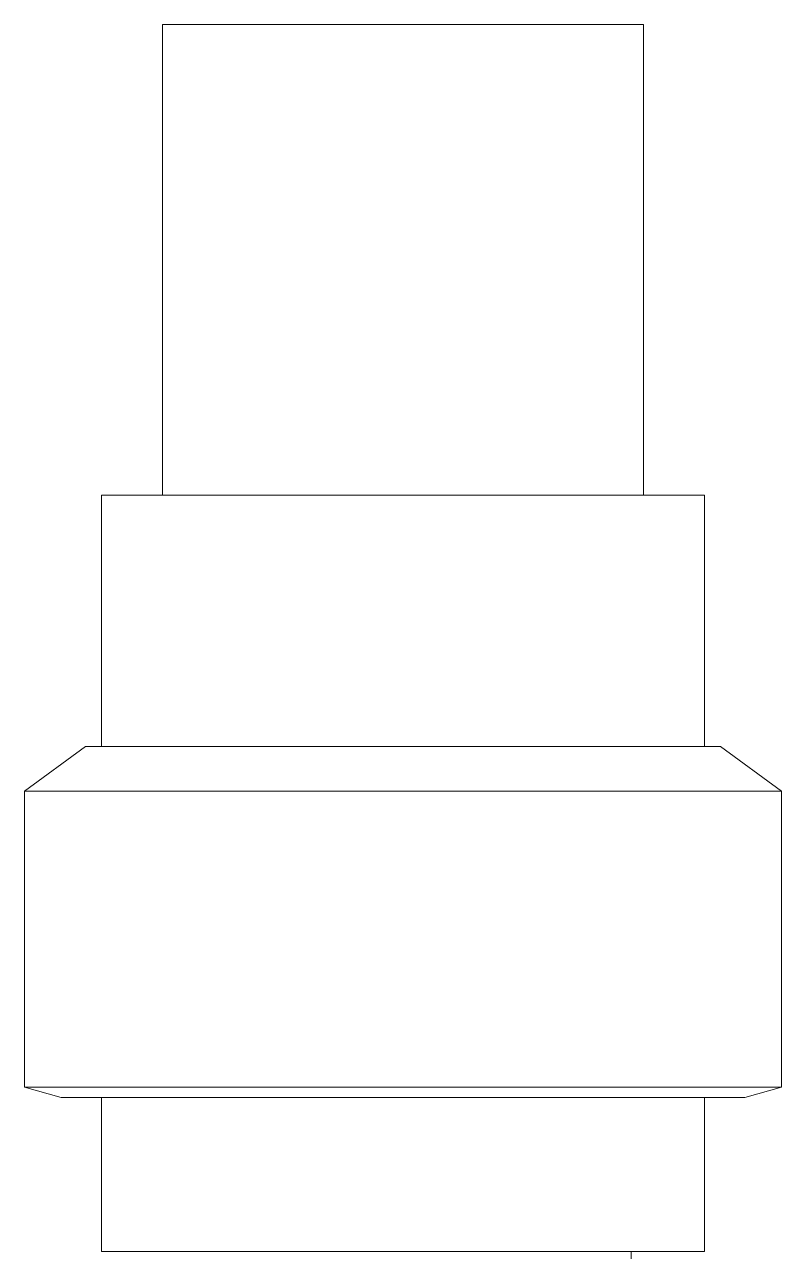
# Model space of a CAD drawing. Header units: inches. Extents: x 13 to 12015, y 11 to 4983.
# Drawn here: x 3726 to 3790.2, y 3945.2 to 4049.3 of the extents above; entities that cross this region are included whole.
import ezdxf

# ---------------------------------------------------------------- set-up
doc = ezdxf.new("R2010")
doc.units = ezdxf.units.IN
doc.header["$MEASUREMENT"] = 0
doc.layers.add('PDF _Геометрия', color=7, linetype='Continuous')

msp = doc.modelspace()

# ---------------------------------------------------------------- linework, layer by layer
at = {"layer": 'PDF _Геометрия', "lineweight": 9}
for points in [[(3778.45989, 4009.37006), (3778.45989, 4049.30965), (3777.94343, 4049.30965), (3776.5662, 4049.30965), (3774.50036, 4049.30965), (3771.57376, 4049.30965), (3768.30284, 4049.30965), (3764.34331, 4049.30965), (3760.21163, 4049.30965), (3755.9078, 4049.30965), (3751.77611, 4049.30965), (3747.81659, 4049.30965), (3744.37352, 4049.30965), (3741.61906, 4049.30965), (3739.55322, 4049.30965), (3738.176, 4049.30965), (3737.65954, 4049.30965)], [(3737.65962, 4049.30961), (3737.65962, 4009.37002), (3738.34823, 4009.37002), (3740.41407, 4009.37002), (3743.68499, 4009.37002), (3747.81667, 4009.37002), (3752.80912, 4009.37002), (3757.97372, 4009.37002), (3763.31048, 4009.37002), (3768.30293, 4009.37002), (3772.43461, 4009.37002), (3775.70552, 4009.37002), (3777.77136, 4009.37002), (3778.45998, 4009.37002)], [(3732.49505, 3988.02299), (3732.49505, 4009.37002)], [(3737.65968, 4009.37002), (3735.93814, 4009.37002), (3733.35584, 4009.37002), (3732.49507, 4009.37002), (3733.35584, 4009.37002), (3735.93814, 4009.37002), (3739.89767, 4009.37002), (3745.23443, 4009.37002), (3751.43195, 4009.37002), (3757.97378, 4009.37002), (3764.68776, 4009.37002), (3770.88528, 4009.37002), (3776.22204, 4009.37002), (3780.18157, 4009.37002), (3782.76387, 4009.37002), (3783.62463, 4009.37002), (3783.62463, 3988.023)], [(3778.45989, 4009.37002), (3780.18143, 4009.37002), (3782.76373, 4009.37002), (3783.62449, 4009.37002)], [(3725.95314, 3984.23568), (3731.11774, 3988.02306)], [(3731.11771, 3988.02299), (3731.46201, 3988.02299), (3732.49493, 3988.02299)], [(3778.63221, 3988.02299), (3775.3613, 3988.02299), (3771.57392, 3988.02299), (3767.27009, 3988.02299), (3762.7941, 3988.02299), (3757.97381, 3988.02299), (3753.32566, 3988.02299), (3748.84967, 3988.02299), (3744.54584, 3988.02299), (3740.75846, 3988.02299), (3737.48755, 3988.02299), (3734.7331, 3988.02299), (3732.66725, 3988.02299), (3731.46218, 3988.02299), (3731.11788, 3988.02299)], [(3734.56081, 3988.02299), (3733.35574, 3988.02299)], [(3783.62463, 3988.02299), (3784.65756, 3988.02299), (3785.00186, 3988.02299), (3784.65756, 3988.02299), (3783.28033, 3988.02299), (3781.38664, 3988.02299), (3778.63219, 3988.02299)], [(3785.00181, 3988.02299), (3790.16641, 3984.23562)], [(3725.95314, 3959.10126), (3725.95314, 3984.23566)], [(3725.95316, 3984.23568), (3726.46961, 3984.23568), (3727.84684, 3984.23568), (3730.25699, 3984.23568), (3733.5279, 3984.23568), (3737.48743, 3984.23568), (3741.96342, 3984.23568), (3747.12802, 3984.23568), (3752.46478, 3984.23568), (3757.97369, 3984.23568), (3763.65475, 3984.23568), (3768.9915, 3984.23568), (3774.15611, 3984.23568), (3778.63209, 3984.23568), (3782.59162, 3984.23568), (3785.86254, 3984.23568), (3788.27269, 3984.23568), (3789.64991, 3984.23568), (3790.16637, 3984.23568), (3790.16637, 3959.10129)], [(3725.95316, 3959.10126), (3726.46961, 3959.10126), (3727.84684, 3959.10126), (3730.25699, 3959.10126), (3733.5279, 3959.10126), (3737.48743, 3959.10126), (3741.96342, 3959.10126), (3747.12802, 3959.10126), (3752.46478, 3959.10126), (3757.97369, 3959.10126), (3763.65475, 3959.10126), (3768.9915, 3959.10126), (3774.15611, 3959.10126), (3778.63209, 3959.10126), (3782.59162, 3959.10126), (3785.86254, 3959.10126), (3788.27269, 3959.10126), (3789.64991, 3959.10126), (3790.16637, 3959.10126), (3787.06761, 3958.24049)], [(3730.77348, 3958.24044), (3729.56841, 3958.24044), (3729.05195, 3958.24044), (3725.95319, 3959.10121)], [(3785.3461, 3958.24044), (3786.55117, 3958.24044), (3787.06763, 3958.24044), (3786.55117, 3958.24044), (3785.3461, 3958.24044), (3783.1081, 3958.24044), (3780.1815, 3958.24044), (3776.73843, 3958.24044), (3772.60675, 3958.24044), (3767.9586, 3958.24044), (3763.13831, 3958.24044), (3757.97371, 3958.24044), (3752.98126, 3958.24044), (3748.16096, 3958.24044), (3743.51282, 3958.24044), (3739.38114, 3958.24044), (3735.76592, 3958.24044), (3733.01146, 3958.24044), (3730.77347, 3958.24044), (3729.56839, 3958.24044), (3729.05193, 3958.24044)], [(3732.49505, 3945.15679), (3732.49505, 3958.24045)], [(3782.76373, 3958.24044), (3782.24727, 3958.24044)], [(3783.62463, 3958.24044), (3783.62463, 3945.15678)], [(3738.6925, 3945.15679), (3735.93804, 3945.15679), (3733.35574, 3945.15679), (3732.49498, 3945.15679), (3733.35574, 3945.15679), (3735.93804, 3945.15679), (3739.89757, 3945.15679), (3745.23433, 3945.15679), (3751.43185, 3945.15679), (3757.97368, 3945.15679), (3764.68766, 3945.15679), (3770.88518, 3945.15679), (3776.22194, 3945.15679), (3780.18147, 3945.15679), (3782.76377, 3945.15679), (3783.62454, 3945.15679)], [(3777.42701, 3945.15679), (3777.42701, 3943.60741)], [(3783.62463, 3945.15679), (3782.76387, 3945.15679), (3780.18157, 3945.15679), (3777.42711, 3945.15679)]]:
    msp.add_lwpolyline(points, dxfattribs=at)

doc.saveas('drawing.dxf')
